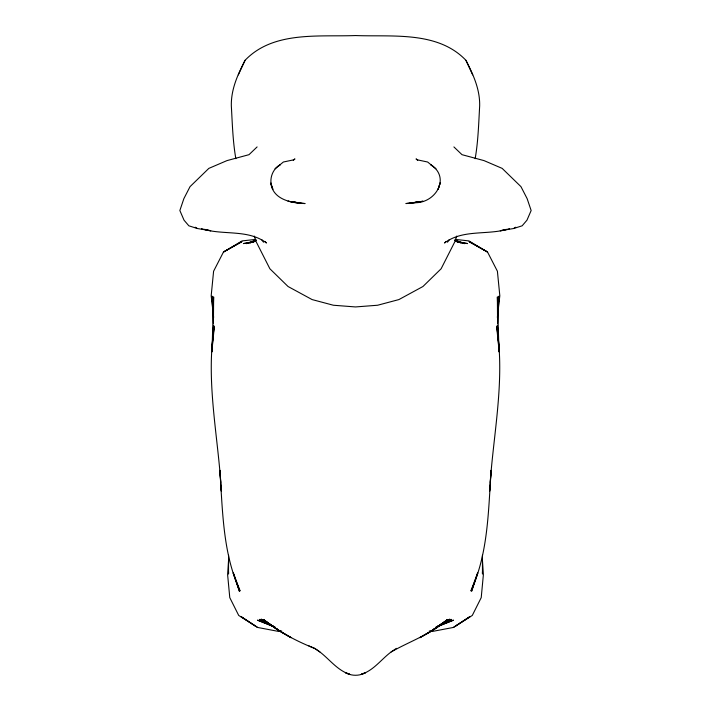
<?xml version="1.0" encoding="UTF-8"?>
<svg xmlns="http://www.w3.org/2000/svg" width="711" height="711" viewBox="0 0 711 711"><rect width="100%" height="100%" fill="white"/><g stroke="black" fill="none" stroke-linecap="round" stroke-linejoin="round"><path stroke-width="1.07" d="M228.587 555.264L228.515 574.008L228.578 571.848M212.225 347.786L212.02 351.021L213.62 296.878L213.433 323.327L212.02 296.114L212.918 306.805M212.358 345.626L213.629 325.131L211.789 352.043L214.322 326.713C205.47 381.611 218.348 436.412 221.37 491.194L220.97 485.711M228.578 559.859L227.618 574.719L229.777 597.622L238.709 615.442L257.586 627.44L278.516 631.421L281.707 630.977M490.03 485.711L489.63 491.194C492.652 436.412 505.53 381.611 496.678 326.713L499.211 352.043L497.371 325.131L498.642 345.626M490.27 482.413L491.159 470.344C488.27 510.925 488.315 553.247 470.94 590.912L477.685 572.924L471.615 591.188L477.703 572.986M498.082 306.805L498.98 296.114L497.567 323.327L497.38 296.878L498.98 351.021L498.775 347.786M497.353 317.417L497.727 314.173M498.091 310.92L499.815 295.758L497.407 271.238L487.524 252.005L469.216 241.704L487.524 252.005M475.152 158.695C478.21 141.24 478.654 123.501 479.667 105.85C480.014 89.302 473.277 74.673 465.927 60.302C437.674 30.813 392.525 36.945 355.5 35.55C318.475 36.945 273.326 30.813 245.073 60.302C237.723 74.673 230.986 89.302 231.333 105.85C232.346 123.501 232.79 141.24 235.848 158.695M233.297 572.986L239.385 591.188L233.297 572.986L240.06 590.912C222.685 553.247 222.73 510.925 219.841 470.344L220.73 482.413M456.702 236.088L455.04 241.34L441.122 268.767L422.938 286.515L398.898 299.58L377.612 305.241L355.5 306.939L333.388 305.241L312.102 299.58L288.062 286.515L269.878 268.767L255.96 241.34L254.298 236.088M245.073 60.302L238.318 74.895M223.476 252.005L241.784 241.704L223.476 252.005L213.593 271.238L211.185 295.758L212.909 310.92M275.033 168.765L280.223 164.694C271.798 169.405 268.385 180.754 272.891 189.348L270.864 182.994C272.686 199.524 291.386 203.168 305.09 203.55L300.877 202.999M447.503 242.202L449.316 239.625M446.055 241.429L444.553 242.993C463.057 228.853 488.306 235.617 509.44 228.693M257.098 146.928L249.01 154.678L226.96 160.615L208.838 168.383L190.041 186.646L183.865 198.645L179.856 210.518L184.033 220.179L188.85 225.805L197.356 228.515L210.723 230.737L204.51 229.324M436.607 627.058L449.841 619.157L435.879 627.76L448.365 619.45L433.674 629.351L447.663 619.485C431.088 634.203 409.936 641.251 391.112 651.969C381.158 659.39 373.506 670.633 361.179 674.339L365.614 672.615C359.357 676.161 351.643 676.161 345.386 672.615L349.821 674.339C335.459 669.824 327.309 655.711 314.618 648.388C296.3 641.109 278.81 631.803 263.337 619.485L277.326 629.351L262.635 619.45L275.166 627.742L261.159 619.157L274.393 627.058M277.814 166.57L283.351 162.019L293.732 159.824L294.941 158.917L293.27 160.206M431.097 631.368L435.185 628.453L419.863 637.696L431.097 631.368L447.663 619.485M391.112 651.969L396.418 648.361M453.414 627.44L470.175 616.455L453.414 627.44L432.484 631.421L429.293 630.977M455.227 626.311L472.291 615.442L481.223 597.622L483.382 574.719L482.422 559.859M506.49 229.324L500.277 230.737L513.644 228.515L515.804 227.209M224.036 251.738L242.095 240.905L256.031 239.367M255.978 240.487L253.125 242.184L255.96 240.629M436.607 627.138L451.672 619.388L435.79 627.28L453.502 620.161L436.278 626.96M255.667 239.963L249.89 242.833L254.92 240.905M417.633 201.56L414.575 202.697L405.91 203.55L410.123 202.999M255.64 240.291L246.397 243.624L251.747 242.415M513.644 228.515L522.15 225.805L526.967 220.179L531.144 210.518L527.135 198.645L520.959 186.646L502.162 168.383L484.04 160.615L461.99 154.678L453.902 146.928M418.557 201.915L409.927 203.23L422.974 201.213L414.575 202.697C435.345 203.55 451.094 177.812 430.777 164.694L435.967 168.765M252.965 241.704L243.429 243.571L247.704 243.073M412.238 202.733L415.402 202.324M454.969 239.367L468.905 240.905L486.964 251.738M463.296 243.073L467.571 243.571L458.035 241.704M295.598 202.324L298.762 202.733M292.443 201.915L301.073 203.23L288.026 201.213L296.425 202.697L293.367 201.56M459.253 242.415L464.603 243.624L455.36 240.291M201.56 228.693C222.694 235.617 247.943 228.853 266.447 242.993L264.945 241.429M456.08 240.905L461.11 242.833L455.333 239.963M274.722 626.96L257.498 620.161L275.21 627.28L259.328 619.388L274.393 627.138M308.85 645.881L314.618 648.388L319.888 651.969M455.04 240.629L457.875 242.184L455.022 240.487M279.903 631.368L291.137 637.696L275.815 628.453L279.903 631.368L263.337 619.485M195.196 227.209L197.356 228.515M257.586 627.44L240.825 616.455L255.773 626.311M417.73 160.206L416.059 158.917L417.268 159.824L427.649 162.019L433.186 166.57M261.684 239.625L263.497 242.202M472.682 74.895L465.927 60.302M213.273 314.173L213.647 317.417M482.422 571.848L482.485 574.008L482.413 555.264M440.136 182.994L438.109 189.348L440.136 182.994"/></g></svg>
